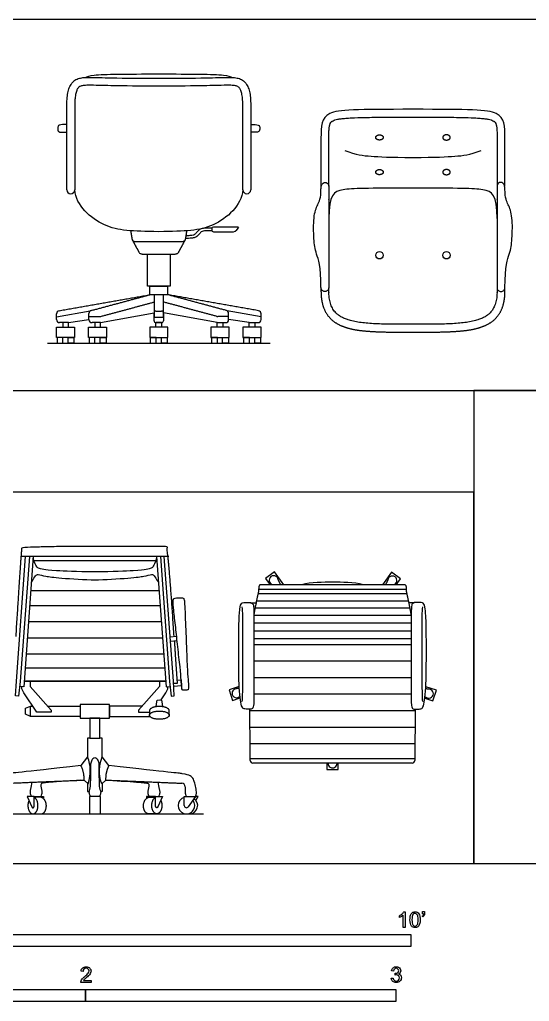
# Model space of a CAD drawing. Header units: millimetres. Extents: x 0.03 to 5.49, y -0.37 to 7.69.
# Drawn here: x 1.813 to 3.456, y -0.371 to 2.791 of the extents above; entities that cross this region are included whole.
import ezdxf

# ---------------------------------------------------------------- set-up
doc = ezdxf.new("R2010")
doc.units = ezdxf.units.MM
for name, color, linetype, true_color in [('AG-DETAILS', 7, 'Continuous', 0x66ffff), ('AG-DIAGRAM', 7, 'Continuous', 0xfecc66), ('AG-FURNITURE', 7, 'Continuous', 0x66ccff), ('N-SYMB', 7, 'Continuous', 0x800040), ('X-VPRT', 6, 'Continuous', 0xff00ff)]:
    doc.layers.add(name, color=color, linetype=linetype, true_color=true_color)

msp = doc.modelspace()

# ---------------------------------------------------------------- linework, layer by layer
at = {"layer": 'AG-DETAILS'}
for points in [[(2.2516, 1.0479), (2.0558, 1.0479), (1.8601, 1.0479)], [(2.2624, 0.9515), (2.0558, 0.9515), (1.8492, 0.9515)], [(2.5836, 0.9566), (2.8217, 0.9566), (3.0597, 0.9566)], [(2.5768, 0.9194), (2.8217, 0.9194), (3.0665, 0.9194)], [(2.5818, 0.9426), (2.8217, 0.9426), (3.0615, 0.9426)], [(2.266, 0.9033), (2.0558, 0.9033), (1.8457, 0.9033)], [(2.5722, 0.8962), (2.8217, 0.8962), (3.0712, 0.8962)], [(2.5681, 0.873), (2.8217, 0.873), (3.0753, 0.873)], [(2.2698, 0.8513), (2.0558, 0.8513), (1.8419, 0.8513)], [(2.5681, 0.848), (2.8217, 0.848), (3.0752, 0.848)], [(2.5681, 0.823), (2.8217, 0.823), (3.0752, 0.823)], [(2.2736, 0.7993), (2.0558, 0.7993), (1.8381, 0.7993)], [(2.5681, 0.798), (2.8217, 0.798), (3.0752, 0.798)], [(2.2774, 0.7473), (2.0558, 0.7473), (1.8343, 0.7473)], [(1.8311, 0.7031), (2.0558, 0.7031), (2.2806, 0.7031)], [(3.0752, 0.7247), (2.8217, 0.7247), (2.5681, 0.7247)], [(3.0752, 0.6714), (2.8217, 0.6714), (2.5681, 0.6714)], [(3.0752, 0.6182), (2.8217, 0.6182), (2.5681, 0.6182)], [(3.0882, 0.5649), (2.8217, 0.5649), (2.5551, 0.5649)], [(3.0877, 0.5117), (2.8217, 0.5117), (2.5557, 0.5117)], [(3.0866, 0.4584), (2.8217, 0.4584), (2.5567, 0.4584)], [(3.0866, 0.4107), (2.8217, 0.4107), (2.5567, 0.4107)]]:
    msp.add_lwpolyline(points, dxfattribs=at)
at = {"layer": 'AG-DIAGRAM'}
for points in [[(1.903, 1.7494), (2.6206, 1.7494)], [(1.7063, 0.2333), (2.4054, 0.2333)]]:
    msp.add_lwpolyline(points, dxfattribs=at)
at = {"layer": 'AG-FURNITURE'}
for p, q in [((1.9653, 2.2426), (1.9653, 2.461)), ((1.9907, 2.461), (1.9907, 2.2426)), ((2.5329, 2.2426), (2.5329, 2.461)), ((2.5583, 2.461), (2.5583, 2.2426)), ((2.8099, 2.254), (2.8099, 2.409)), ((3.352, 2.409), (3.352, 2.254)), ((1.932, 1.8335), (2.041, 1.8526)), ((2.5916, 1.8335), (2.4826, 1.8526)), ((2.2984, 0.8034), (2.3192, 0.805)), ((2.3208, 0.7899), (2.2995, 0.7883)), ((2.3465, 0.2993), (2.3504, 0.2892)), ((2.3504, 0.2892), (2.3798, 0.2892)), ((1.8606, 0.2603), (1.8606, 0.2597)), ((2.251, 0.2603), (2.251, 0.2597))]:
    msp.add_line(p, q, dxfattribs=at)
for points in [[(2.2982, 2.036), (2.2982, 1.9327), (2.2618, 1.9327), (2.2254, 1.9327), (2.2254, 2.036)], [(2.0737, 1.8149), (2.2467, 1.8461)], [(2.4499, 1.8149), (2.2769, 1.8461)], [(1.9704, 1.8149), (2.0367, 1.8248)], [(2.5532, 1.8149), (2.4869, 1.8248)], [(1.8447, 1.0619), (1.8153, 0.659), (1.8096, 0.6124), (1.8005, 0.6128), (1.8028, 0.66), (1.8321, 1.0619)], [(1.8573, 1.0619), (1.8266, 0.6417), (1.8133, 0.6428)], [(2.2544, 1.0619), (2.2851, 0.6417), (2.2984, 0.6428)], [(2.2669, 1.0619), (2.2964, 0.659), (2.302, 0.6124), (2.3112, 0.6128), (2.3089, 0.66), (2.2795, 1.0619)], [(2.6648, 0.9709), (2.6348, 1.0122), (2.6056, 0.991), (2.6202, 0.9709)], [(3.027, 0.9709), (3.0409, 0.9899), (3.0117, 1.0111), (2.9824, 0.9709)], [(2.5577, 0.9131), (2.5755, 0.9131)], [(3.0856, 0.9131), (3.0678, 0.9131)], [(3.0752, 0.7779), (2.8217, 0.7779), (2.5681, 0.7779)], [(2.3147, 0.7467), (2.3205, 0.6532), (2.3093, 0.6527)], [(2.3199, 0.6634), (2.3337, 0.6645), (2.3352, 0.6458), (2.3097, 0.6437)], [(1.8477, 0.66), (1.8477, 0.6436), (1.9152, 0.5674), (1.9152, 0.5607), (1.8684, 0.5607), (1.827, 0.6231), (1.8209, 0.6359), (1.8209, 0.6422)], [(2.2837, 0.66), (2.0558, 0.66), (1.8279, 0.66)], [(1.828, 0.66), (2.0558, 0.66), (2.2837, 0.66)], [(2.264, 0.66), (2.264, 0.6436), (2.1965, 0.5674), (2.1965, 0.5607), (2.2318, 0.5607)], [(2.2692, 0.5998), (2.2847, 0.6231), (2.2908, 0.6359), (2.2908, 0.6422)], [(2.5209, 0.6435), (2.4882, 0.6328), (2.4993, 0.5985), (2.524, 0.6065)], [(3.1192, 0.6053), (3.1452, 0.5968), (3.1564, 0.6311), (3.1223, 0.6422)], [(1.8481, 0.5469), (1.832, 0.5538), (1.832, 0.5634), (1.832, 0.573), (1.8481, 0.58)], [(1.904, 0.58), (2.0083, 0.58), (2.0083, 0.5469), (1.8481, 0.5469), (1.8481, 0.58), (1.8556, 0.58)], [(2.2077, 0.58), (2.1034, 0.58), (2.1034, 0.5469), (2.2334, 0.5469)], [(2.2318, 0.5656), (2.2318, 0.551)], [(2.2955, 0.551), (2.2955, 0.5656)], [(2.0396, 0.4771), (2.0324, 0.4771), (2.0324, 0.4164), (2.0108, 0.3888)], [(2.1008, 0.3888), (2.0793, 0.4164), (2.0793, 0.4771), (2.0721, 0.4771)], [(2.8036, 0.3963), (2.8036, 0.3761), (2.8397, 0.3761), (2.8397, 0.3963)], [(2.0211, 0.3419), (2.0339, 0.3295)], [(2.032, 0.3313), (2.032, 0.3054), (2.0378, 0.3054)], [(2.0796, 0.3313), (2.0796, 0.3054), (2.0738, 0.3054)], [(2.0906, 0.3419), (2.0778, 0.3295)], [(1.8606, 0.2597), (1.8606, 0.2892), (1.8381, 0.2892)], [(1.8381, 0.2892), (1.8526, 0.2559)], [(1.8606, 0.2892), (1.8898, 0.2892), (1.8898, 0.2843)], [(1.8832, 0.2866), (1.8606, 0.2866)], [(2.251, 0.2892), (2.2218, 0.2892), (2.2218, 0.2843)], [(2.2285, 0.2866), (2.251, 0.2866)], [(2.251, 0.2597), (2.251, 0.2892), (2.2736, 0.2892)], [(2.2736, 0.2892), (2.259, 0.2559)], [(2.3437, 0.26), (2.3437, 0.2892), (2.3504, 0.2892)], [(2.3798, 0.2892), (2.3566, 0.2559)], [(2.3812, 0.2766), (2.3892, 0.2892), (2.3798, 0.2892)], [(1.8562, 0.2333), (1.8832, 0.2333)], [(2.2554, 0.2333), (2.2285, 0.2333)], [(2.3508, 0.2333), (2.3604, 0.2333)]]:
    msp.add_lwpolyline(points, dxfattribs=at)
for points in [[(2.2618, 1.9327), (2.2902, 1.9327), (2.2902, 1.9049), (2.2618, 1.9049), (2.2334, 1.9049), (2.2334, 1.9327)], [(2.2467, 1.8331), (2.2769, 1.8331), (2.2769, 1.9049), (2.2467, 1.9049)], [(1.9704, 1.8149), (1.9521, 1.8149), (1.9521, 1.8002), (1.9704, 1.8002)], [(2.0737, 1.8149), (2.0554, 1.8149), (2.0554, 1.8002), (2.0737, 1.8002)], [(2.2527, 1.8149), (2.2709, 1.8149), (2.2709, 1.8002), (2.2527, 1.8002)], [(2.4499, 1.8149), (2.4682, 1.8149), (2.4682, 1.8002), (2.4499, 1.8002)], [(2.5532, 1.8149), (2.5715, 1.8149), (2.5715, 1.8002), (2.5532, 1.8002)], [(1.932, 1.7671), (1.932, 1.8002), (1.9905, 1.8002), (1.9905, 1.7671)], [(2.0353, 1.7671), (2.0353, 1.8002), (2.0938, 1.8002), (2.0938, 1.7671)], [(2.291, 1.7671), (2.291, 1.8002), (2.2326, 1.8002), (2.2326, 1.7671)], [(2.4883, 1.7671), (2.4883, 1.8002), (2.4298, 1.8002), (2.4298, 1.7671)], [(2.5916, 1.7671), (2.5916, 1.8002), (2.5331, 1.8002), (2.5331, 1.7671)], [(1.934, 1.7671), (1.934, 1.7494), (1.9528, 1.7494), (1.9528, 1.7671)], [(1.9885, 1.7671), (1.9885, 1.7494), (1.9697, 1.7494), (1.9697, 1.7671)], [(2.0373, 1.7671), (2.0373, 1.7494), (2.0561, 1.7494), (2.0561, 1.7671)], [(2.0918, 1.7671), (2.0918, 1.7494), (2.073, 1.7494), (2.073, 1.7671)], [(2.2345, 1.7671), (2.2345, 1.7494), (2.2534, 1.7494), (2.2534, 1.7671)], [(2.2891, 1.7671), (2.2891, 1.7494), (2.2702, 1.7494), (2.2702, 1.7671)], [(2.4318, 1.7671), (2.4318, 1.7494), (2.4506, 1.7494), (2.4506, 1.7671)], [(2.4863, 1.7671), (2.4863, 1.7494), (2.4675, 1.7494), (2.4675, 1.7671)], [(2.5351, 1.7671), (2.5351, 1.7494), (2.5539, 1.7494), (2.5539, 1.7671)], [(2.5896, 1.7671), (2.5896, 1.7494), (2.5708, 1.7494), (2.5708, 1.7671)], [(2.0083, 0.5418), (2.1034, 0.5418), (2.1034, 0.585), (2.0083, 0.585)], [(2.0396, 0.4771), (2.0721, 0.4771), (2.0721, 0.5418), (2.0396, 0.5418)], [(2.0734, 0.2892), (2.0383, 0.2892), (2.0383, 0.2333), (2.0734, 0.2333)]]:
    msp.add_lwpolyline(points, close=True, dxfattribs=at)
for centre in [(2.973, 2.0321), (3.1889, 2.0321)]:
    msp.add_circle(centre, 0.0121, dxfattribs=at)
for centre, radius, start, end in [((2.7972, 2.254), 0.0127, 359.9999686525247, 1.952860574418599e-11), ((3.3647, 2.254), 0.0127, 179.9999999999805, 180.0000313474753), ((1.978, 2.2426), 0.0127, 180, 0), ((2.5456, 2.2426), 0.0127, 180, 0), ((1.9421, 1.8436), 0.01, 99.9489, 180), ((2.0468, 1.8444), 0.01, 105.0439, 180), ((2.072, 1.8444), 0.00981, 270, 285.0439), ((2.2527, 1.8461), 0.00598, 90, 180), ((2.2709, 1.8461), 0.00598, 360, 90), ((2.4516, 1.8444), 0.00981, 254.9561, 270), ((2.4768, 1.8444), 0.01, 0, 74.9561), ((2.5815, 1.8436), 0.01, 0, 80.0511), ((1.9421, 1.8249), 0.01, 180, 270), ((2.0468, 1.8249), 0.01, 180, 270), ((2.2527, 1.8209), 0.00598, 180, 270), ((2.2709, 1.8209), 0.00598, 270, 0), ((2.4768, 1.8249), 0.01, 270, 0), ((2.5815, 1.8249), 0.01, 270, 0), ((2.6318, 0.9856), 0.0145, 22.8799, 229.1201), ((3.0147, 0.9846), 0.0145, 310.8799, 157.1201), ((2.5124, 0.6217), 0.0145, 94.8799, 301.1201), ((3.1321, 0.6201), 0.0145, 238.8799, 85.1201), ((2.5651, 0.4047), 0.00838, 180, 269.9834), ((2.8217, 0.3958), 0.0145, 177.8753, 2.1247), ((3.0782, 0.4047), 0.00838, 270.0166, 0), ((2.3351, 0.3204), 0.0114, 0, 87.6239), ((2.0422, 0.3007), 0.00524, 167.2906, 201.7732), ((2.0695, 0.3007), 0.00524, 338.2268, 12.7094), ((2.3508, 0.26), 0.0267, 105.4097, 39.6662), ((2.3508, 0.26), 0.00708, 180, 325.0759), ((2.3604, 0.26), 0.0267, 269.9965, 56.7755)]:
    msp.add_arc(centre, radius, start, end, dxfattribs=at)
for points, degree, knots in [([(1.9653, 2.461), (1.9653, 2.4763), (1.9653, 2.5009), (1.9657, 2.5322), (1.9681, 2.554), (1.9727, 2.5713), (1.9796, 2.5845), (1.9893, 2.5949), (2.0018, 2.6016), (2.0161, 2.604), (2.0327, 2.605), (2.069, 2.6042), (2.1465, 2.6023), (2.2167, 2.602), (2.2618, 2.602)], 3, [4.86489, 4.86489, 4.86489, 4.86489, 5.015088, 5.107405, 5.172735, 5.230406, 5.283276, 5.31757, 5.368707, 5.420966, 5.459686, 5.53212, 5.778493, 6.222634, 6.222634, 6.222634, 6.222634]), ([(2.0257, 2.6045), (2.0308, 2.6082), (2.0577, 2.6157), (2.1561, 2.6157), (2.2618, 2.6157)], 3, [-0.6663371, -0.6663371, -0.6663371, -0.6663371, -0.4658879, 0, 0, 0, 0]), ([(2.2618, 2.6157), (2.3675, 2.6157), (2.4659, 2.6157), (2.4928, 2.6082), (2.4979, 2.6045)], 3, [0, 0, 0, 0, 0.4658879, 0.6663371, 0.6663371, 0.6663371, 0.6663371]), ([(2.2618, 2.602), (2.3069, 2.602), (2.3771, 2.6023), (2.4546, 2.6042), (2.4909, 2.605), (2.5075, 2.604), (2.5218, 2.6016), (2.5343, 2.5949), (2.544, 2.5845), (2.5509, 2.5713), (2.5555, 2.554), (2.5579, 2.5322), (2.5583, 2.5009), (2.5583, 2.4763), (2.5583, 2.461)], 3, [-2.074297, -2.074297, -2.074297, -2.074297, -1.630155, -1.383783, -1.311349, -1.272628, -1.220369, -1.169232, -1.134938, -1.082068, -1.024397, -0.959067, -0.866751, -0.716553, -0.716553, -0.716553, -0.716553]), ([(2.2618, 2.5766), (2.2165, 2.5766), (2.1462, 2.5769), (2.069, 2.5788), (2.0337, 2.5796), (2.02, 2.5788), (2.0112, 2.5775), (2.0048, 2.5744), (2.0004, 2.5692), (1.9965, 2.5612), (1.993, 2.5485), (1.9911, 2.5298), (1.9907, 2.5002), (1.9907, 2.4761), (1.9907, 2.461)], 3, [2.074169, 2.074169, 2.074169, 2.074169, 2.519797, 2.766311, 2.834664, 2.867165, 2.90069, 2.921532, 2.936036, 2.966908, 3.009211, 3.064503, 3.151954, 3.300885, 3.300885, 3.300885, 3.300885]), ([(2.5329, 2.461), (2.5329, 2.4761), (2.5329, 2.5002), (2.5325, 2.5298), (2.5306, 2.5485), (2.5271, 2.5612), (2.5232, 2.5692), (2.5188, 2.5744), (2.5123, 2.5775), (2.5036, 2.5788), (2.4899, 2.5796), (2.4546, 2.5788), (2.3774, 2.5769), (2.3071, 2.5766), (2.2618, 2.5766)], 3, [0.847453, 0.847453, 0.847453, 0.847453, 0.996384, 1.083835, 1.139127, 1.18143, 1.212302, 1.226806, 1.247648, 1.281172, 1.313673, 1.382026, 1.62854, 2.074169, 2.074169, 2.074169, 2.074169]), ([(2.8099, 2.409), (2.8099, 2.4156), (2.8099, 2.4273), (2.8107, 2.4409), (2.8119, 2.4489), (2.813, 2.4531), (2.8144, 2.4571), (2.8168, 2.4607), (2.8203, 2.4635), (2.8243, 2.4657), (2.8302, 2.4679), (2.8387, 2.4701), (2.8502, 2.4719), (2.8653, 2.4734), (2.8901, 2.475), (2.9324, 2.4761), (2.9984, 2.4765), (3.0509, 2.4765), (3.0809, 2.4765)], 3, [0.639622, 0.639622, 0.639622, 0.639622, 0.7041, 0.7544, 0.77364, 0.784172, 0.796764, 0.815721, 0.826199, 0.840414, 0.860444, 0.888292, 0.926121, 0.975351, 1.037122, 1.1712, 1.391401, 1.687376, 1.687376, 1.687376, 1.687376]), ([(3.0809, 2.4765), (3.111, 2.4765), (3.1635, 2.4765), (3.2295, 2.4761), (3.2718, 2.475), (3.2966, 2.4734), (3.3117, 2.4719), (3.3232, 2.4701), (3.3317, 2.4679), (3.3376, 2.4657), (3.3416, 2.4635), (3.3451, 2.4607), (3.3475, 2.4571), (3.3489, 2.4531), (3.35, 2.4489), (3.3512, 2.4409), (3.352, 2.4273), (3.352, 2.4156), (3.352, 2.409)], 3, [1.687376, 1.687376, 1.687376, 1.687376, 1.983352, 2.203553, 2.33763, 2.399402, 2.448632, 2.486461, 2.514309, 2.534339, 2.548554, 2.559032, 2.577989, 2.590581, 2.601113, 2.620353, 2.670653, 2.735131, 2.735131, 2.735131, 2.735131]), ([(2.7845, 1.9281), (2.7845, 1.9985), (2.7672, 2.0389), (2.7612, 2.0798), (2.7593, 2.1587), (2.7737, 2.1968), (2.7845, 2.2144), (2.7845, 2.2451)], 3, [7.224915, 7.224915, 7.224915, 7.224915, 7.439235, 7.653555, 7.867876, 8.082196, 8.296516, 8.296516, 8.296516, 8.296516]), ([(3.3774, 1.9281), (3.3774, 1.9985), (3.3947, 2.0389), (3.4007, 2.0798), (3.4026, 2.1587), (3.3882, 2.1968), (3.3774, 2.2144), (3.3774, 2.2451)], 3, [7.224915, 7.224915, 7.224915, 7.224915, 7.439235, 7.653555, 7.867876, 8.082196, 8.296516, 8.296516, 8.296516, 8.296516]), ([(2.2618, 2.1079), (2.1748, 2.1098), (2.0882, 2.1096), (1.9951, 2.192), (1.9907, 2.2426)], 3, [0.6587523, 0.6587523, 0.6587523, 0.6587523, 0.9881284, 1.3175045, 1.3175045, 1.3175045, 1.3175045]), ([(2.5329, 2.2426), (2.5285, 2.192), (2.4354, 2.1096), (2.3488, 2.1098), (2.2618, 2.1079)], 3, [0, 0, 0, 0, 0.3293762, 0.6587523, 0.6587523, 0.6587523, 0.6587523]), ([(2.3501, 2.0957), (2.3544, 2.0958), (2.364, 2.096), (2.3711, 2.0969), (2.3761, 2.0983), (2.3781, 2.0999), (2.3788, 2.1005), (2.3815, 2.1028), (2.3863, 2.1081), (2.3924, 2.1148), (2.3994, 2.1186), (2.4065, 2.12), (2.4149, 2.1203), (2.4211, 2.1203), (2.4329, 2.1203)], 3, [0.7037679, 0.7037679, 0.7037679, 0.7037679, 0.7324384, 0.7593785, 0.773551, 0.7836001, 0.7836001, 0.7836001, 0.8182889, 0.853226, 0.8729863, 0.895473, 0.9237325, 0.9561991, 0.9561991, 0.9561991, 0.9561991]), ([(2.4325, 2.1107), (2.4189, 2.1108), (2.4114, 2.1107), (2.4017, 2.1098), (2.3958, 2.1046), (2.3907, 2.0986), (2.3849, 2.0926), (2.3771, 2.0882), (2.3669, 2.0866), (2.3543, 2.0863), (2.3487, 2.0862)], 3, [0.3715205, 0.3715205, 0.3715205, 0.3715205, 0.41895, 0.4454, 0.4653936, 0.4938465, 0.523381, 0.5465387, 0.5811832, 0.6239405, 0.6239405, 0.6239405, 0.6239405]), ([(2.0558, 1.0943), (1.8733, 1.0943), (1.8197, 1.0899), (1.8157, 1.0408), (1.8006, 0.8044)], 2, [-0.015542, -0.015542, -0.015542, 0.336959, 0.336959, 1.930358, 1.930358, 1.930358]), ([(2.311, 0.8044), (2.296, 1.0408), (2.2872, 1.0943), (2.2384, 1.0943), (2.0558, 1.0943)], 2, [-1.961441, -1.961441, -1.961441, -0.343927, -0.343927, -0.015542, -0.015542, -0.015542]), ([(2.0558, 1.0619), (2.0198, 1.0619), (1.9815, 1.0619), (1.8741, 1.0619), (1.8176, 1.0619)], 3, [-0.057049, -0.057049, -0.057049, -0.057049, 0.315355, 1.069962, 1.069962, 1.069962, 1.069962]), ([(2.2941, 1.0619), (2.2376, 1.0619), (2.1302, 1.0619), (2.0919, 1.0619), (2.0558, 1.0619)], 3, [-1.184059, -1.184059, -1.184059, -1.184059, -0.429452, -0.057049, -0.057049, -0.057049, -0.057049]), ([(2.2538, 0.5782), (2.2555, 0.593), (2.2556, 0.598), (2.2575, 0.6006), (2.2636, 0.6006)], 3, [-0.1111424, -0.1111424, -0.1111424, -0.1111424, -0.0584982, 0, 0, 0, 0]), ([(2.2636, 0.6006), (2.2698, 0.6006), (2.2716, 0.598), (2.2717, 0.593), (2.2734, 0.5782)], 3, [0, 0, 0, 0, 0.0584982, 0.1111424, 0.1111424, 0.1111424, 0.1111424]), ([(2.0417, 0.3224), (2.0424, 0.3354), (2.0432, 0.3675), (2.0422, 0.393), (2.0445, 0.4017), (2.0507, 0.4148), (2.0558, 0.4148), (2.061, 0.4148), (2.0672, 0.4017), (2.0694, 0.393), (2.0685, 0.3675), (2.0693, 0.3354), (2.07, 0.3224)], 3, [0.116274, 0.116274, 0.116274, 0.116274, 0.1997813, 0.2832885, 0.3667958, 0.4503031, 0.4503031, 0.4503031, 0.5338103, 0.6173176, 0.7008248, 0.7843321, 0.7843321, 0.7843321, 0.7843321]), ([(2.8217, 0.3963), (2.6784, 0.3963), (2.6437, 0.3963), (2.6201, 0.3963), (2.6194, 0.3963)], 3, [-0.4399764, -0.4399764, -0.4399764, -0.4399764, -0.0843225, -0.0734728, -0.0734728, -0.0734728, -0.0734728]), ([(3.0239, 0.3963), (3.0232, 0.3963), (2.9996, 0.3963), (2.9649, 0.3963), (2.8217, 0.3963)], 3, [-0.8064799, -0.8064799, -0.8064799, -0.8064799, -0.7956302, -0.4399764, -0.4399764, -0.4399764, -0.4399764]), ([(2.009, 0.3414), (1.8954, 0.3338), (1.8849, 0.3326), (1.8808, 0.3288), (1.8821, 0.322)], 3, [-0.4604577, -0.4604577, -0.4604577, -0.4604577, -0.2302288, 0, 0, 0, 0]), ([(1.8821, 0.322), (1.8853, 0.3054), (1.8858, 0.299), (1.8842, 0.2954), (1.8814, 0.2892)], 3, [0, 0, 0, 0, 0.0653371, 0.1448473, 0.1448473, 0.1448473, 0.1448473]), ([(2.1027, 0.3414), (2.2163, 0.3338), (2.2268, 0.3326), (2.2308, 0.3288), (2.2295, 0.322)], 3, [-0.4604577, -0.4604577, -0.4604577, -0.4604577, -0.2302288, 0, 0, 0, 0]), ([(2.2295, 0.322), (2.2264, 0.3054), (2.2259, 0.299), (2.2275, 0.2954), (2.2303, 0.2892)], 3, [0, 0, 0, 0, 0.0653371, 0.1448473, 0.1448473, 0.1448473, 0.1448473])]:
    msp.add_open_spline(points, degree=degree, knots=knots, dxfattribs=at)
for points, degree in [([(3.0809, 2.5019), (2.8979, 2.5019), (2.7845, 2.5019), (2.7845, 2.4202), (2.7845, 2.3211), (2.7845, 2.254)], 3), ([(3.3774, 2.254), (3.3774, 2.3211), (3.3774, 2.4202), (3.3774, 2.5019), (3.264, 2.5019), (3.0809, 2.5019)], 3), ([(1.9653, 2.4533), (1.9556, 2.4533), (1.9364, 2.4533), (1.9364, 2.4409), (1.9364, 2.4279), (1.9503, 2.4279), (1.9653, 2.4279)], 3), ([(2.5583, 2.4533), (2.568, 2.4533), (2.5872, 2.4533), (2.5872, 2.4409), (2.5872, 2.4279), (2.5733, 2.4279), (2.5583, 2.4279)], 3), ([(2.8612, 2.3695), (2.8988, 2.355), (2.9395, 2.3506), (3.006, 2.3472), (3.0809, 2.3472)], 3), ([(3.0809, 2.3472), (3.1559, 2.3472), (3.2224, 2.3506), (3.2631, 2.355), (3.3007, 2.3695)], 3), ([(3.0809, 2.2479), (2.9317, 2.2479), (2.8411, 2.2479), (2.8099, 2.2272), (2.8099, 2.1498)], 3), ([(3.352, 2.1498), (3.352, 2.2272), (3.3208, 2.2479), (3.2302, 2.2479), (3.0809, 2.2479)], 3), ([(2.5201, 2.1213), (2.5105, 2.1081), (2.5003, 2.1071), (2.4626, 2.1071), (2.4338, 2.1071), (2.432, 2.1109), (2.4322, 2.1211), (2.4356, 2.1229), (2.455, 2.1229), (2.4997, 2.1229), (2.5167, 2.1229), (2.5201, 2.1213)], 3), ([(1.9403, 1.8535), (2.0869, 1.8792), (2.2334, 1.9049)], 2), ([(2.0441, 1.8541), (2.1388, 1.8795), (2.2334, 1.9049)], 2), ([(2.4795, 1.8541), (2.3848, 1.8795), (2.2902, 1.9049)], 2), ([(2.5833, 1.8535), (2.4367, 1.8792), (2.2902, 1.9049)], 2), ([(2.0745, 1.835), (2.1606, 1.8581), (2.2467, 1.8813)], 2), ([(2.4491, 1.835), (2.363, 1.8581), (2.2769, 1.8813)], 2), ([(1.932, 1.8249), (1.932, 1.8343), (1.932, 1.8436)], 2), ([(2.0367, 1.8249), (2.0367, 1.8346), (2.0367, 1.8444)], 2), ([(2.0367, 1.8346), (2.0541, 1.8346), (2.072, 1.8346)], 2), ([(2.2467, 1.8209), (2.2467, 1.8335), (2.2467, 1.8461)], 2), ([(2.2527, 1.8521), (2.2618, 1.8521), (2.2709, 1.8521)], 2), ([(2.2769, 1.8461), (2.2769, 1.8335), (2.2769, 1.8209)], 2), ([(2.4869, 1.8346), (2.4695, 1.8346), (2.4516, 1.8346)], 2), ([(2.4869, 1.8249), (2.4869, 1.8346), (2.4869, 1.8444)], 2), ([(2.5916, 1.8249), (2.5916, 1.8343), (2.5916, 1.8436)], 2), ([(1.9521, 1.8149), (1.9471, 1.8149), (1.9421, 1.8149)], 2), ([(2.0554, 1.8149), (2.0511, 1.8149), (2.0468, 1.8149)], 2), ([(2.2709, 1.8149), (2.2618, 1.8149), (2.2527, 1.8149)], 2), ([(2.4682, 1.8149), (2.4725, 1.8149), (2.4768, 1.8149)], 2), ([(2.5715, 1.8149), (2.5765, 1.8149), (2.5815, 1.8149)], 2), ([(2.0558, 1.0123), (1.9949, 1.0123), (1.9186, 1.0167), (1.8885, 1.0198), (1.8724, 1.025), (1.8687, 1.0275), (1.8625, 1.0403), (1.8569, 1.0568)], 3), ([(2.2547, 1.0568), (2.2491, 1.0403), (2.243, 1.0275), (2.2393, 1.025), (2.2231, 1.0198), (2.1931, 1.0167), (2.1168, 1.0123), (2.0558, 1.0123)], 3), ([(1.8513, 0.9793), (1.8578, 0.9893), (1.8665, 1.002), (1.8696, 1.0053), (1.8964, 0.9982), (1.9325, 0.993), (2.0251, 0.9871), (2.0558, 0.9871)], 3), ([(2.0558, 0.9871), (2.0866, 0.9871), (2.1791, 0.993), (2.2152, 0.9982), (2.2421, 1.0053), (2.2452, 1.002), (2.2539, 0.9893), (2.2604, 0.9793)], 3), ([(2.6549, 0.9709), (2.6501, 0.9795), (2.6451, 0.9913)], 2), ([(3.0014, 0.9902), (2.9967, 0.9791), (2.9921, 0.9709)], 2), ([(2.6223, 0.9747), (2.6245, 0.9727), (2.6266, 0.9709)], 2), ([(2.8217, 0.9791), (2.7904, 0.9791), (2.7542, 0.9791), (2.722, 0.9709)], 3), ([(2.9213, 0.9709), (2.8891, 0.9791), (2.8529, 0.9791), (2.8217, 0.9791)], 3), ([(3.0211, 0.9709), (3.0226, 0.9722), (3.0242, 0.9736)], 2), ([(2.3474, 0.6312), (2.3401, 0.6307), (2.3372, 0.6315), (2.3357, 0.6394), (2.3337, 0.6611), (2.3312, 0.7017), (2.3225, 0.7726), (2.3163, 0.8333), (2.3093, 0.8941), (2.307, 0.9197), (2.3085, 0.9256), (2.3155, 0.9282), (2.3251, 0.9289)], 3), ([(2.3251, 0.9289), (2.3346, 0.9297), (2.342, 0.9281), (2.3444, 0.9225), (2.3459, 0.8969), (2.3481, 0.8357), (2.351, 0.7747), (2.353, 0.7033), (2.3566, 0.6628), (2.3578, 0.641), (2.3575, 0.633), (2.3547, 0.6318), (2.3474, 0.6312)], 3), ([(2.5491, 0.9138), (2.5367, 0.9138), (2.5277, 0.9138), (2.5228, 0.898), (2.5191, 0.8506), (2.5191, 0.7006), (2.5208, 0.6353), (2.5246, 0.5974), (2.5298, 0.5743), (2.5381, 0.5702), (2.5551, 0.5701), (2.5649, 0.5701), (2.5681, 0.5839), (2.5681, 0.6159), (2.5681, 0.8873), (2.5681, 0.9138), (2.5535, 0.9138), (2.5491, 0.9138)], 3), ([(2.5309, 0.5953), (2.533, 0.6173), (2.533, 0.845), (2.533, 0.8848), (2.5304, 0.8994)], 3), ([(3.0942, 0.9138), (3.1066, 0.9138), (3.1156, 0.9138), (3.1205, 0.898), (3.1242, 0.8506), (3.1242, 0.7006), (3.1225, 0.6353), (3.1187, 0.5974), (3.1135, 0.5743), (3.1052, 0.5702), (3.0882, 0.5701), (3.0784, 0.5701), (3.0752, 0.5839), (3.0752, 0.6159), (3.0752, 0.8873), (3.0752, 0.9138), (3.0898, 0.9138), (3.0942, 0.9138)], 3), ([(3.1124, 0.5953), (3.1103, 0.6173), (3.1103, 0.845), (3.1103, 0.8848), (3.1129, 0.8994)], 3), ([(2.312, 0.7892), (2.3133, 0.768), (2.3147, 0.7467)], 2), ([(2.5213, 0.6373), (2.5165, 0.6367), (2.5112, 0.6362)], 2), ([(3.1333, 0.6345), (3.1273, 0.635), (3.1219, 0.6357)], 2), ([(2.5199, 0.6093), (2.5217, 0.6104), (2.5234, 0.6114)], 2), ([(3.1198, 0.6105), (3.1221, 0.6091), (3.1246, 0.6076)], 2), ([(2.5567, 0.4589), (2.556, 0.4756), (2.5557, 0.506), (2.5551, 0.5701)], 3), ([(3.0882, 0.5701), (3.0877, 0.506), (3.0873, 0.4756), (3.0866, 0.4589)], 3), ([(2.5567, 0.4047), (2.5567, 0.4228), (2.5567, 0.4409), (2.5567, 0.4589)], 3), ([(3.0866, 0.4589), (3.0866, 0.4409), (3.0866, 0.4228), (3.0866, 0.4047)], 3), ([(2.0339, 0.3295), (2.0444, 0.3621), (2.0427, 0.3889), (2.0324, 0.4164)], 3), ([(2.0778, 0.3295), (2.0673, 0.3621), (2.0689, 0.3889), (2.0793, 0.4164)], 3), ([(2.0108, 0.3888), (1.8073, 0.366), (1.7676, 0.3628), (1.7468, 0.356), (1.7377, 0.3457), (1.7327, 0.3285), (1.7284, 0.3065), (1.7277, 0.2976), (1.7319, 0.2892)], 3), ([(2.0211, 0.3419), (2.0221, 0.3672), (2.0108, 0.3888)], 2), ([(2.1008, 0.3888), (2.0896, 0.3672), (2.0906, 0.3419)], 2), ([(2.3798, 0.2892), (2.384, 0.2976), (2.3832, 0.3065), (2.3789, 0.3285), (2.3739, 0.3457), (2.3649, 0.356), (2.344, 0.3628), (2.3044, 0.366), (2.1008, 0.3888)], 3), ([(2.6194, 0.3963), (2.6013, 0.3964), (2.5832, 0.3964), (2.5651, 0.3964)], 3), ([(3.0782, 0.3964), (3.0601, 0.3964), (3.042, 0.3964), (3.0239, 0.3963)], 3), ([(1.7761, 0.3318), (1.8986, 0.3369), (2.0211, 0.3419)], 2), ([(1.8525, 0.3349), (1.847, 0.3066), (1.8462, 0.2994), (1.8479, 0.2954), (1.8508, 0.2892)], 3), ([(2.037, 0.3018), (2.0386, 0.3087), (2.0401, 0.3155), (2.0417, 0.3224)], 3), ([(2.07, 0.3224), (2.0715, 0.3155), (2.0731, 0.3087), (2.0746, 0.3018)], 3), ([(2.0906, 0.3419), (2.2131, 0.3369), (2.3356, 0.3318)], 2), ([(2.2592, 0.3349), (2.2647, 0.3066), (2.2655, 0.2994), (2.2637, 0.2954), (2.2609, 0.2892)], 3), ([(2.3465, 0.3204), (2.3465, 0.3098), (2.3465, 0.2993)], 2), ([(2.0411, 0.2892), (2.0398, 0.2924), (2.0386, 0.2956), (2.0373, 0.2987)], 3), ([(2.0744, 0.2987), (2.0731, 0.2956), (2.0718, 0.2924), (2.0706, 0.2892)], 3)]:
    msp.add_open_spline(points, degree=degree, dxfattribs=at)
for points, weights, degree, knots in [([(2.9851, 2.4113), (2.9851, 2.4197), (2.973, 2.4197), (2.9609, 2.4197), (2.9609, 2.4113), (2.9609, 2.403), (2.973, 2.403), (2.9851, 2.403), (2.9851, 2.4113)], [1, 0.707106781187, 1, 0.707106781187, 1, 0.707106781187, 1, 0.707106781187, 1], 2, [0, 0, 0, 0.062322, 0.062322, 0.1246439, 0.1246439, 0.1869659, 0.1869659, 0.2492879, 0.2492879, 0.2492879]), ([(3.1768, 2.4113), (3.1768, 2.4197), (3.1889, 2.4197), (3.201, 2.4197), (3.201, 2.4113), (3.201, 2.403), (3.1889, 2.403), (3.1768, 2.403), (3.1768, 2.4113)], [1, 0.707106781187, 1, 0.707106781187, 1, 0.707106781187, 1, 0.707106781187, 1], 2, [0, 0, 0, 0.062322, 0.062322, 0.1246439, 0.1246439, 0.1869659, 0.1869659, 0.2492879, 0.2492879, 0.2492879]), ([(2.9851, 2.2996), (2.9851, 2.308), (2.973, 2.308), (2.9609, 2.308), (2.9609, 2.2996), (2.9609, 2.2913), (2.973, 2.2913), (2.9851, 2.2913), (2.9851, 2.2996)], [1, 0.707106781187, 1, 0.707106781187, 1, 0.707106781187, 1, 0.707106781187, 1], 2, [0, 0, 0, 0.062322, 0.062322, 0.1246439, 0.1246439, 0.1869659, 0.1869659, 0.2492879, 0.2492879, 0.2492879]), ([(3.1768, 2.2996), (3.1768, 2.308), (3.1889, 2.308), (3.201, 2.308), (3.201, 2.2996), (3.201, 2.2913), (3.1889, 2.2913), (3.1768, 2.2913), (3.1768, 2.2996)], [1, 0.707106781187, 1, 0.707106781187, 1, 0.707106781187, 1, 0.707106781187, 1], 2, [0, 0, 0, 0.062322, 0.062322, 0.1246439, 0.1246439, 0.1869659, 0.1869659, 0.2492879, 0.2492879, 0.2492879]), ([(2.7845, 2.2451), (2.7845, 2.2667), (2.7972, 2.2667), (2.8099, 2.2667), (2.8099, 2.254), (2.8099, 2.0476), (2.8099, 1.9281), (2.8099, 1.9154), (2.7972, 1.9154), (2.7845, 1.9154), (2.7845, 1.9281)], [1, 0.707106781187, 1, 0.707106781187, 1, 1, 1, 0.707106781187, 1, 0.707106781187, 1], 2, [3.406259, 3.406259, 3.406259, 3.473025, 3.473025, 3.539791, 3.539791, 7.091382, 7.091382, 7.158148, 7.158148, 7.224915, 7.224915, 7.224915]), ([(3.3774, 2.2451), (3.3774, 2.2667), (3.3647, 2.2667), (3.352, 2.2667), (3.352, 2.254), (3.352, 2.0476), (3.352, 1.9281), (3.352, 1.9154), (3.3647, 1.9154), (3.3774, 1.9154), (3.3774, 1.9281)], [1, 0.707106781187, 1, 0.707106781187, 1, 1, 1, 0.707106781187, 1, 0.707106781187, 1], 2, [3.406259, 3.406259, 3.406259, 3.473025, 3.473025, 3.539791, 3.539791, 7.091382, 7.091382, 7.158148, 7.158148, 7.224915, 7.224915, 7.224915]), ([(2.1711, 2.111), (2.1731, 2.098), (2.1751, 2.0851), (2.1764, 2.0765), (2.1851, 2.0765), (2.2086, 2.0765), (2.2618, 2.0765)], [1, 1, 1, 0.75846165816, 1, 1, 1], 2, [-2.6141949, -2.6141949, -2.6141949, -2.5281602, -2.5281602, -2.4811163, -2.4811163, -2.3268619, -2.3268619, -2.3268619]), ([(2.2618, 2.0765), (2.315, 2.0765), (2.3385, 2.0765), (2.3472, 2.0765), (2.3485, 2.0851), (2.3505, 2.098), (2.3525, 2.111)], [1, 1, 1, 0.75846165816, 1, 1, 1], 2, [-3.6818242, -3.6818242, -3.6818242, -3.5275699, -3.5275699, -3.4805259, -3.4805259, -3.3944913, -3.3944913, -3.3944913]), ([(2.1762, 2.0818), (2.1868, 2.0621), (2.1974, 2.0425), (2.2009, 2.036), (2.2082, 2.036), (2.2168, 2.036), (2.2618, 2.036)], [1, 1, 1, 0.858727846725, 1, 1, 1], 2, [-0.2462256, -0.2462256, -0.2462256, -0.0996155, -0.0996155, -0.0563818, -0.0563818, 0, 0, 0]), ([(2.2618, 2.036), (2.3068, 2.036), (2.3154, 2.036), (2.3227, 2.036), (2.3262, 2.0425), (2.3368, 2.0621), (2.3474, 2.0818)], [1, 1, 1, 0.858727846725, 1, 1, 1], 2, [0, 0, 0, 0.0563818, 0.0563818, 0.0996155, 0.0996155, 0.2462256, 0.2462256, 0.2462256]), ([(2.7845, 1.9281), (2.7845, 1.9247), (2.7845, 1.9212), (2.7845, 1.9175), (2.7845, 1.9068), (2.7858, 1.8863), (2.7939, 1.8571), (2.8092, 1.8323), (2.831, 1.8136), (2.8543, 1.8025), (2.8802, 1.7947), (2.9093, 1.7895), (2.9455, 1.7864), (2.9863, 1.7848), (3.0319, 1.7843), (3.064, 1.7843), (3.0809, 1.7843)], [0.964745846967, 0.975689429255, 0.987440813599, 1, 1, 1, 1, 1, 1, 1, 1, 1, 1, 1, 1, 1, 1], 3, [1.369781, 1.369781, 1.369781, 1.369781, 1.37399, 1.37399, 1.37399, 1.479175, 1.576192, 1.669665, 1.762242, 1.856299, 1.921961, 2.028144, 2.146606, 2.279779, 2.429188, 2.59588, 2.59588, 2.59588, 2.59588]), ([(3.0809, 1.8097), (2.8906, 1.8097), (2.8099, 1.8097), (2.8099, 1.9175), (2.8099, 1.9208), (2.8098, 1.924), (2.8098, 1.9271)], [1, 1, 1, 1, 0.988718716626, 0.978089210144, 0.968111480554], 3, [-2.726779, -2.726779, -2.726779, -2.726779, -1.483689, -1.483689, -1.483689, -1.479907, -1.479907, -1.479907, -1.479907]), ([(3.0809, 1.7843), (3.0979, 1.7843), (3.13, 1.7843), (3.1756, 1.7848), (3.2164, 1.7864), (3.2526, 1.7895), (3.2817, 1.7947), (3.3076, 1.8025), (3.3309, 1.8136), (3.3527, 1.8323), (3.368, 1.8571), (3.3761, 1.8863), (3.3774, 1.9068), (3.3774, 1.9175), (3.3774, 1.9212), (3.3774, 1.9247), (3.3774, 1.9281)], [1, 1, 1, 1, 1, 1, 1, 1, 1, 1, 1, 1, 1, 1, 0.987440813599, 0.975689429255, 0.964745846967], 3, [2.59588, 2.59588, 2.59588, 2.59588, 2.762571, 2.91198, 3.045153, 3.163616, 3.269798, 3.33546, 3.429517, 3.522094, 3.615567, 3.712585, 3.817769, 3.817769, 3.817769, 3.821978, 3.821978, 3.821978, 3.821978]), ([(3.3521, 1.9271), (3.3521, 1.924), (3.352, 1.9208), (3.352, 1.9175), (3.352, 1.8097), (3.2713, 1.8097), (3.0809, 1.8097)], [0.968111480554, 0.978089210144, 0.988718716626, 1, 1, 1, 1], 3, [-3.973651, -3.973651, -3.973651, -3.973651, -3.96987, -3.96987, -3.96987, -2.726779, -2.726779, -2.726779, -2.726779]), ([(2.8217, 0.9709), (2.7446, 0.9709), (2.6675, 0.9709), (2.5904, 0.9709), (2.5864, 0.9709), (2.5837, 0.9681), (2.5837, 0.9599), (2.5837, 0.9535), (2.5827, 0.9464), (2.5809, 0.9388), (2.5787, 0.9287), (2.5729, 0.9005), (2.5694, 0.8839), (2.568, 0.8743)], [1, 1, 1, 1, 0.804737854124, 0.804737854124, 1, 1, 1, 1, 1, 1, 1, 1], 3, [1.970938, 1.970938, 1.970938, 1.970938, 2.760825, 2.760825, 2.760825, 2.811203, 2.811203, 2.811203, 2.884523, 2.884523, 2.884523, 2.961822, 3.059741, 3.059741, 3.059741, 3.059741]), ([(3.0753, 0.8743), (3.0739, 0.8839), (3.0704, 0.9005), (3.0646, 0.9287), (3.0624, 0.9388), (3.0606, 0.9464), (3.0596, 0.9535), (3.0596, 0.9641), (3.0596, 0.9681), (3.0569, 0.9709), (3.0529, 0.9709), (2.9758, 0.9709), (2.8987, 0.9709), (2.8217, 0.9709)], [1, 1, 1, 1, 1, 1, 1, 1, 0.804737854124, 0.804737854124, 1, 1, 1, 1], 3, [0.882134, 0.882134, 0.882134, 0.882134, 0.980053, 1.057352, 1.057352, 1.057352, 1.145001, 1.145001, 1.145001, 1.18105, 1.18105, 1.18105, 1.970938, 1.970938, 1.970938, 1.970938]), ([(2.2955, 0.5656), (2.2955, 0.5788), (2.2636, 0.5788), (2.2318, 0.5788), (2.2318, 0.5656)], [0.999468610527, 0.707106781187, 1, 0.707106781187, 0.999468611602], 2, [0, 0, 0, 0.0699888, 0.0699888, 0.1399775, 0.1399775, 0.1399775]), ([(2.2636, 0.5377), (2.2955, 0.5377), (2.2955, 0.551), (2.2955, 0.5642), (2.2636, 0.5642), (2.2318, 0.5642), (2.2318, 0.551), (2.2318, 0.5377), (2.2636, 0.5377)], [1, 0.707106781187, 1, 0.707106781187, 1, 0.707106781187, 1, 0.707106781187, 1], 2, [0, 0, 0, 0.0699253, 0.0699253, 0.1398506, 0.1398506, 0.2097758, 0.2097758, 0.2797011, 0.2797011, 0.2797011]), ([(1.8436, 0.2766), (1.8415, 0.2724), (1.8406, 0.2671), (1.8362, 0.2414), (1.8519, 0.2343), (1.8676, 0.2272), (1.8719, 0.2529), (1.8762, 0.2786), (1.8606, 0.2857)], [0.884920443178, 0.921329481496, 1, 0.707106781187, 1, 0.707106781187, 1, 0.707106781187, 1], 2, [0.1030067, 0.1030067, 0.1030067, 0.1408346, 0.1408346, 0.2816691, 0.2816691, 0.4225037, 0.4225037, 0.5633382, 0.5633382, 0.5633382]), ([(1.8832, 0.2333), (1.8956, 0.2333), (1.8989, 0.2529), (1.9032, 0.2786), (1.8832, 0.2866)], [0.913096946813, 0.760172707792, 1, 0.707106781187, 0.91309691623], 2, [0.0905984, 0.0905984, 0.0905984, 0.217404, 0.217404, 0.3722675, 0.3722675, 0.3722675]), ([(2.2285, 0.2333), (2.2161, 0.2333), (2.2128, 0.2529), (2.2085, 0.2786), (2.2285, 0.2866)], [0.913096946813, 0.760172707792, 1, 0.707106781187, 0.91309691623], 2, [0.0905984, 0.0905984, 0.0905984, 0.217404, 0.217404, 0.3722675, 0.3722675, 0.3722675]), ([(2.2681, 0.2766), (2.2702, 0.2724), (2.2711, 0.2671), (2.2754, 0.2414), (2.2598, 0.2343), (2.2441, 0.2272), (2.2398, 0.2529), (2.2354, 0.2786), (2.2511, 0.2857)], [0.884920443178, 0.921329481496, 1, 0.707106781187, 1, 0.707106781187, 1, 0.707106781187, 1], 2, [0.1030067, 0.1030067, 0.1030067, 0.1408346, 0.1408346, 0.2816691, 0.2816691, 0.4225037, 0.4225037, 0.5633382, 0.5633382, 0.5633382]), ([(1.8526, 0.2559), (1.854, 0.2529), (1.8562, 0.2529), (1.8606, 0.2529), (1.8606, 0.26), (1.8606, 0.2601), (1.8606, 0.2603)], [0.859945112385, 0.822958521993, 1, 0.707106781187, 1, 0.99128401408, 0.983086772915], 2, [0.12218197, 0.12218197, 0.12218197, 0.14473313, 0.14473313, 0.18204123, 0.18204123, 0.18315146, 0.18315146, 0.18315146]), ([(2.259, 0.2559), (2.2577, 0.2529), (2.2554, 0.2529), (2.251, 0.2529), (2.251, 0.26), (2.251, 0.2601), (2.251, 0.2603)], [0.859945112385, 0.822958521993, 1, 0.707106781187, 1, 0.99128401408, 0.983086772915], 2, [0.12218197, 0.12218197, 0.12218197, 0.14473313, 0.14473313, 0.18204123, 0.18204123, 0.18315146, 0.18315146, 0.18315146])]:
    msp.add_rational_spline(points, weights, degree=degree, knots=knots, dxfattribs=at)
at = {"layer": 'N-SYMB'}
for points in [[(3.0372, -0.1008), (3.0372, -0.0948)], [(3.0556, -0.1324), (3.0496, -0.1324), (3.0496, -0.0933)], [(3.0517, -0.0821), (3.0556, -0.0821), (3.0556, -0.1324)], [(3.1116, -0.0891), (3.1116, -0.0818), (3.1183, -0.0818), (3.1183, -0.0876)], [(3.1149, -0.0891), (3.1116, -0.0891)], [(3.1125, -0.0984), (3.111, -0.096)], [(2.0178, -0.2744), (2.0115, -0.2738)], [(3.0178, -0.2732), (3.0115, -0.2723)], [(3.0233, -0.2859), (3.0239, -0.2804)], [(2.0434, -0.3036), (2.0434, -0.3094), (2.0106, -0.3094)], [(2.019, -0.3036), (2.0434, -0.3036)], [(3.0109, -0.2964), (3.0172, -0.2955)]]:
    msp.add_lwpolyline(points, dxfattribs=at)
for points in [[(1.55, -0.1938), (1.55, -0.1557), (3.074, -0.1557), (3.074, -0.1938)], [(1.026, -0.3707), (1.026, -0.3326), (2.026, -0.3326), (2.026, -0.3707)], [(2.026, -0.3707), (2.026, -0.3326), (3.026, -0.3326), (3.026, -0.3707)]]:
    msp.add_lwpolyline(points, close=True, dxfattribs=at)
for points in [[(3.0372, -0.0948), (3.0405, -0.0933), (3.0436, -0.0912), (3.0463, -0.0891)], [(3.0496, -0.0933), (3.0481, -0.0948), (3.046, -0.0963), (3.0436, -0.0975)], [(3.0463, -0.0891), (3.0487, -0.0867), (3.0505, -0.0845), (3.0517, -0.0821)], [(3.0713, -0.1077), (3.0713, -0.102), (3.0719, -0.0972), (3.0731, -0.0936)], [(3.0731, -0.0936), (3.0746, -0.09), (3.0764, -0.0873), (3.0788, -0.0851)], [(3.0809, -0.0909), (3.0788, -0.0939), (3.0776, -0.0996), (3.0776, -0.1077)], [(3.0788, -0.0851), (3.0809, -0.0833), (3.0842, -0.0821), (3.0878, -0.0821)], [(3.0875, -0.0873), (3.0848, -0.0873), (3.0827, -0.0885), (3.0809, -0.0909)], [(3.0948, -0.0915), (3.093, -0.0888), (3.0905, -0.0873), (3.0875, -0.0873)], [(3.0878, -0.0821), (3.0905, -0.0821), (3.0926, -0.0827), (3.0948, -0.0839)], [(3.0948, -0.0839), (3.0969, -0.0848), (3.0984, -0.0867), (3.0999, -0.0885)], [(3.0978, -0.1077), (3.0978, -0.0996), (3.0969, -0.0942), (3.0948, -0.0915)], [(3.0999, -0.0885), (3.1011, -0.0906), (3.1023, -0.093), (3.1029, -0.096)], [(3.111, -0.096), (3.1122, -0.0954), (3.1131, -0.0948), (3.1137, -0.0936)], [(3.117, -0.0942), (3.1161, -0.096), (3.1146, -0.0975), (3.1125, -0.0984)], [(3.1137, -0.0936), (3.1143, -0.0924), (3.1149, -0.0909), (3.1149, -0.0891)], [(3.1183, -0.0876), (3.1183, -0.0906), (3.118, -0.093), (3.117, -0.0942)], [(3.0436, -0.0975), (3.0411, -0.099), (3.039, -0.1002), (3.0372, -0.1008)], [(3.0764, -0.1282), (3.0731, -0.124), (3.0713, -0.1174), (3.0713, -0.1077)], [(3.0776, -0.1077), (3.0776, -0.1162), (3.0788, -0.1216), (3.0806, -0.1243)], [(3.0806, -0.1243), (3.0824, -0.127), (3.0848, -0.1285), (3.0878, -0.1285)], [(3.0878, -0.1285), (3.0905, -0.1285), (3.093, -0.127), (3.0948, -0.1243)], [(3.0948, -0.1243), (3.0969, -0.1216), (3.0978, -0.1162), (3.0978, -0.1077)], [(3.1023, -0.1222), (3.1011, -0.1258), (3.0993, -0.1285), (3.0969, -0.1306)], [(3.1041, -0.1077), (3.1041, -0.1138), (3.1035, -0.1186), (3.1023, -0.1222)], [(3.1029, -0.096), (3.1038, -0.099), (3.1041, -0.1029), (3.1041, -0.1077)], [(3.0878, -0.133), (3.083, -0.133), (3.0791, -0.1318), (3.0764, -0.1282)], [(3.0969, -0.1306), (3.0945, -0.1324), (3.0914, -0.133), (3.0878, -0.133)], [(2.0115, -0.2738), (2.0121, -0.269), (2.0136, -0.2654), (2.0166, -0.263)], [(2.0166, -0.263), (2.0193, -0.2606), (2.0233, -0.259), (2.0278, -0.259)], [(2.0206, -0.2669), (2.0187, -0.2687), (2.0178, -0.2711), (2.0178, -0.2744)], [(2.0278, -0.2642), (2.0248, -0.2642), (2.0224, -0.2651), (2.0206, -0.2669)], [(2.0233, -0.291), (2.0287, -0.2865), (2.0323, -0.2828), (2.0344, -0.2804)], [(2.0278, -0.259), (2.0326, -0.259), (2.0365, -0.2606), (2.0392, -0.2633)], [(2.0347, -0.2669), (2.0329, -0.2651), (2.0305, -0.2642), (2.0278, -0.2642)], [(2.0344, -0.2804), (2.0362, -0.2777), (2.0371, -0.2753), (2.0371, -0.2729)], [(2.0371, -0.2729), (2.0371, -0.2705), (2.0362, -0.2684), (2.0347, -0.2669)], [(2.0422, -0.2789), (2.0413, -0.281), (2.0401, -0.2828), (2.0383, -0.2853)], [(2.0392, -0.2633), (2.0422, -0.266), (2.0434, -0.2693), (2.0434, -0.2732)], [(2.0434, -0.2732), (2.0434, -0.275), (2.0431, -0.2771), (2.0422, -0.2789)], [(3.0115, -0.2723), (3.0124, -0.2681), (3.0139, -0.2648), (3.0166, -0.2627)], [(3.0166, -0.2627), (3.0193, -0.2603), (3.0227, -0.259), (3.0266, -0.259)], [(3.0209, -0.2666), (3.0193, -0.2681), (3.0181, -0.2702), (3.0178, -0.2732)], [(3.0269, -0.2642), (3.0245, -0.2642), (3.0224, -0.2651), (3.0209, -0.2666)], [(3.0239, -0.2804), (3.0242, -0.2804), (3.0245, -0.2804), (3.0248, -0.2804)], [(3.0248, -0.2804), (3.0275, -0.2804), (3.0299, -0.2798), (3.032, -0.2783)], [(3.0266, -0.259), (3.0293, -0.259), (3.032, -0.2597), (3.0341, -0.2609)], [(3.0326, -0.2666), (3.0311, -0.2651), (3.0293, -0.2642), (3.0269, -0.2642)], [(3.032, -0.2783), (3.0341, -0.2771), (3.035, -0.275), (3.035, -0.272)], [(3.035, -0.272), (3.035, -0.2699), (3.0341, -0.2681), (3.0326, -0.2666)], [(3.0341, -0.2609), (3.0365, -0.2621), (3.0383, -0.2639), (3.0395, -0.2657)], [(3.0395, -0.278), (3.0383, -0.2798), (3.0368, -0.2813), (3.0344, -0.2822)], [(3.0344, -0.2822), (3.0374, -0.2831), (3.0398, -0.2844), (3.0413, -0.2868)], [(3.0395, -0.2657), (3.0407, -0.2678), (3.0413, -0.2699), (3.0413, -0.2723)], [(3.0413, -0.2723), (3.0413, -0.2744), (3.0407, -0.2762), (3.0395, -0.278)], [(2.0106, -0.3094), (2.0103, -0.3081), (2.0106, -0.3066), (2.0112, -0.3051)], [(2.0112, -0.3051), (2.0121, -0.303), (2.0133, -0.3006), (2.0151, -0.2985)], [(2.0151, -0.2985), (2.0172, -0.2964), (2.0196, -0.294), (2.0233, -0.291)], [(2.0218, -0.3003), (2.0206, -0.3012), (2.0196, -0.3024), (2.019, -0.3036)], [(2.0287, -0.294), (2.0251, -0.297), (2.0227, -0.2991), (2.0218, -0.3003)], [(2.0383, -0.2853), (2.0362, -0.2874), (2.0332, -0.2901), (2.0287, -0.294)], [(3.016, -0.3063), (3.013, -0.3039), (3.0115, -0.3003), (3.0109, -0.2964)], [(3.0269, -0.31), (3.0227, -0.31), (3.0187, -0.309), (3.016, -0.3063)], [(3.0172, -0.2955), (3.0178, -0.2988), (3.019, -0.3015), (3.0209, -0.303)], [(3.0209, -0.303), (3.0224, -0.3045), (3.0245, -0.3054), (3.0269, -0.3054)], [(3.0275, -0.285), (3.0263, -0.285), (3.0248, -0.2853), (3.0233, -0.2859)], [(3.0269, -0.3054), (3.0299, -0.3054), (3.0323, -0.3042), (3.0344, -0.3024)], [(3.0389, -0.3057), (3.0359, -0.3087), (3.0317, -0.31), (3.0269, -0.31)], [(3.0344, -0.288), (3.0326, -0.2862), (3.0302, -0.285), (3.0275, -0.285)], [(3.0374, -0.2949), (3.0374, -0.2919), (3.0362, -0.2898), (3.0344, -0.288)], [(3.0344, -0.3024), (3.0362, -0.3003), (3.0374, -0.2979), (3.0374, -0.2949)], [(3.0437, -0.2946), (3.0437, -0.2991), (3.0422, -0.3027), (3.0389, -0.3057)], [(3.0413, -0.2868), (3.0428, -0.2889), (3.0437, -0.2916), (3.0437, -0.2946)]]:
    msp.add_open_spline(points, degree=3, dxfattribs=at)
at = {"layer": 'X-VPRT'}
for points in [[(0.026, 1.5969), (3.6074, 1.5969), (3.6074, 2.7907), (0.026, 2.7907)], [(3.2772, 1.5969), (3.2772, 0.0729), (5.106, 0.0729), (5.106, 1.5969)], [(0.026, 1.2695), (0.026, 0.0729), (3.2772, 0.0729), (3.2772, 1.2695)]]:
    msp.add_lwpolyline(points, close=True, dxfattribs=at)

doc.saveas('drawing.dxf')
